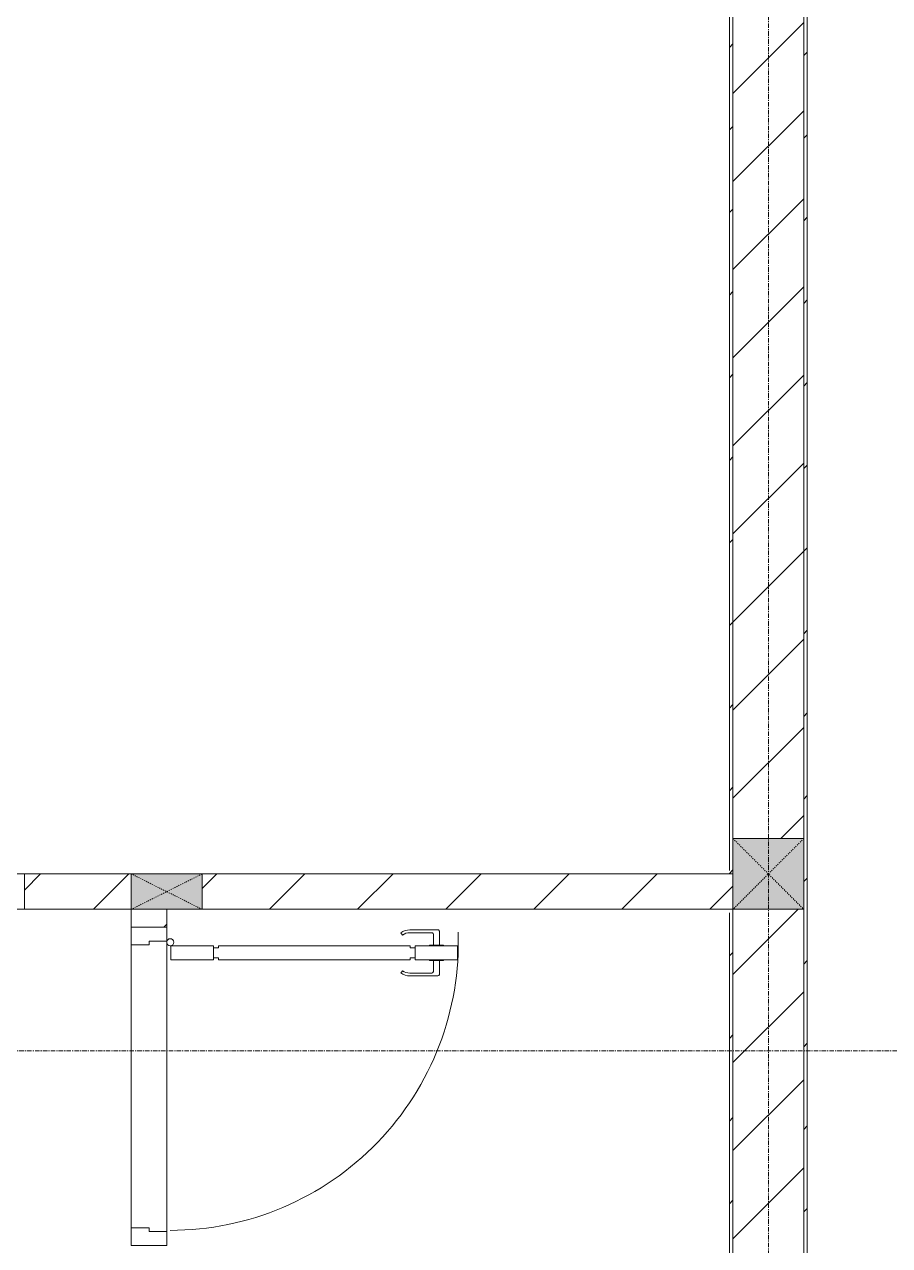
# Model space of a CAD drawing. Header units: millimetres. Extents: x 5359 to 218750, y -16347 to 109893.
# Drawn here: x 106051 to 108495, y 27887 to 31337 of the extents above; entities that cross this region are included whole.
import ezdxf

# ---------------------------------------------------------------- set-up
doc = ezdxf.new("R2010")
doc.units = ezdxf.units.MM
doc.linetypes.add('Dash', pattern=[6, 3, -3])
doc.linetypes.add('Grid Line', pattern=[22.225, 12.7, -3.175, 3.175, -3.175])
for name, color, linetype, lineweight in [('0-1', 7, 'Continuous', 5), ('A-DETL-GENF-1', 9, 'Continuous', 9), ('A-DOOR-1', 9, 'Continuous', 9), ('A-FLOR-1', 9, 'Continuous', 9), ('A-WALL', 113, 'Continuous', 9), ('A-WALL-1', 53, 'Continuous', 18), ('A-WALL-2', 9, 'Continuous', 9), ('A-WALL-3', 113, 'Continuous', 18), ('A-WALL-PATT-1', 10, 'Continuous', 9), ('A-WALL-PATT-2', 9, 'Continuous', 9), ('A-WALL-PATT-3', 111, 'Continuous', 9), ('I-WALL-1', 53, 'Continuous', 18), ('S-COLS', 52, 'Continuous', 9), ('S-COLS-1', 253, 'Continuous', 5), ('S-COLS-2', 53, 'Continuous', 18), ('S-COLS-3', 9, 'Continuous', 9), ('S-COLS-4', 52, 'Continuous', 18), ('S-COLS-5', 52, 'Dash', 9), ('S-COLS-HDLN', 52, 'Dash', 9), ('S-COLS-HDLN-1', 9, 'Dash', 9), ('S-GRID-1', 1, 'Grid Line', 9)]:
    doc.layers.add(name, color=color, linetype=linetype, lineweight=lineweight)
pattern_1 = [(45, (0, 0), (-124.4508, 124.4508), [])]
pattern_2 = [(45, (0, 0), (-116.67262, 116.67262), [])]

# ---------------------------------------------------------------- blocks, each defined once
blk = doc.blocks.new('DOOR_CW_01 CANH MO-PANEL KINH - DIW_01-900x2200-CỬA GỖ VÂN LAMINATE-553393-TKCS_MB ĐỊNH VỊ CỔNG-HÀNG RÀO')
at = {"layer": 'A-DETL-GENF-1'}
for p, q in [((-397, 872), (-357, 872)), ((-397, 752), (-397, 872)), ((-357, 872), (-357, 752)), ((-399, 831.8), (-397, 831.8)), ((-399, 792.2), (-399, 831.8)), ((-397, 792.2), (-397, 831.8)), ((-357, 792.2), (-357, 831.8)), ((-355, 831.8), (-357, 831.8)), ((-355, 792.2), (-355, 831.8)), ((-442, 737), (-442, 816.5)), ((-399, 820.5), (-438, 820.5)), ((-434, 799.5), (-434, 737)), ((-399, 803.5), (-430, 803.5)), ((-355, 820.5), (-316, 820.5)), ((-355, 803.5), (-324, 803.5)), ((-320, 799.5), (-320, 737)), ((-312, 737), (-312, 816.5)), ((-397, 792.2), (-399, 792.2)), ((-357, 792.2), (-355, 792.2)), ((-357, 752), (-397, 752)), ((-397, 738), (-391, 738)), ((-397, 738), (-397, 196)), ((-363, 752), (-391, 752)), ((-391, 752), (-391, 738)), ((-363, 738), (-363, 752)), ((-357, 738), (-363, 738)), ((-357, 196), (-357, 738)), ((-433.9, 711.2), (-427.3, 715.8)), ((-320.1, 711.2), (-326.7, 715.8)), ((-397, 196), (-391, 196)), ((-357, 182), (-397, 182)), ((-397, 182), (-397, 62)), ((-391, 196), (-391, 182)), ((-391, 182), (-363, 182)), ((-357, 196), (-363, 196)), ((-363, 182), (-363, 196)), ((-357, 62), (-357, 182)), ((-397, 62), (-357, 62))]:
    blk.add_line(p, q, dxfattribs=at)
blk.add_circle((-407, 60), 10, dxfattribs=at)
for centre, radius, start, end in [((-407, 60), 814, 360, 92), ((-438, 816.5), 4, 90, 180), ((-430, 799.5), 4, 90, 180), ((-324, 799.5), 4, 360, 90), ((-316, 816.5), 4, 0, 90), ((-397, 737), 45, 180, 215), ((-397, 737), 37, 180, 215), ((-357, 737), 37, 325, 0), ((-357, 737), 45, 325, 0)]:
    blk.add_arc(centre, radius, start, end, dxfattribs=at)
at = {"layer": 'A-DOOR-1'}
for p, q in [((-410, 50), (-450, 50)), ((-450, 50), (-450, -50)), ((-410, 0), (-410, 50)), ((-407, 50), (-382, 50)), ((450, 50), (410, 50)), ((410, 50), (410, 0)), ((450, -50), (450, 50)), ((-400, 0), (-410, 0)), ((-400, -50), (-400, 0)), ((410, 0), (400, 0)), ((400, 0), (400, -50)), ((-450, -50), (-400, -50)), ((400, -50), (450, -50))]:
    blk.add_line(p, q, dxfattribs=at)
blk = doc.blocks.new('G1_SOF - BO TRU - 100x200-V26-TKCS_MB ĐỊNH VỊ CỔNG-HÀNG RÀO')
at = {"layer": 'S-COLS-3'}
blk.add_hatch(color=256, dxfattribs=at).paths.add_polyline_path([(-50, -100), (50, -100), (50, 100), (-50, 100)])
at = {"layer": 'S-COLS-2'}
for p, q in [((-50, 100), (50, 100)), ((-50, -100), (-50, 100)), ((50, 100), (50, -100)), ((50, -100), (-50, -100))]:
    blk.add_line(p, q, dxfattribs=at)
at = {"layer": 'S-COLS-HDLN-1'}
for p, q in [((50, -100), (-50, 100)), ((-50, -100), (50, 100))]:
    blk.add_line(p, q, dxfattribs=at)
blk = doc.blocks.new('DOOR_CW_01 CANH MO-PANEL KINH - DIG_01-900x2200-CỬA NHÔM KÍNH-400868-TKCS_MB ĐỊNH VỊ CỔNG-HÀNG RÀO')
at = {"layer": 'A-DETL-GENF-1'}
for p, q in [((-397, 872), (-357, 872)), ((-397, 752), (-397, 872)), ((-357, 872), (-357, 752)), ((-399, 831.8), (-397, 831.8)), ((-399, 792.2), (-399, 831.8)), ((-397, 792.2), (-397, 831.8)), ((-357, 792.2), (-357, 831.8)), ((-355, 831.8), (-357, 831.8)), ((-355, 792.2), (-355, 831.8)), ((-442, 737), (-442, 816.5)), ((-399, 820.5), (-438, 820.5)), ((-434, 799.5), (-434, 737)), ((-399, 803.5), (-430, 803.5)), ((-355, 820.5), (-316, 820.5)), ((-355, 803.5), (-324, 803.5)), ((-320, 799.5), (-320, 737)), ((-312, 737), (-312, 816.5)), ((-397, 792.2), (-399, 792.2)), ((-357, 792.2), (-355, 792.2)), ((-357, 752), (-397, 752)), ((-397, 738), (-391, 738)), ((-397, 738), (-397, 196)), ((-363, 752), (-391, 752)), ((-391, 752), (-391, 738)), ((-363, 738), (-363, 752)), ((-357, 738), (-363, 738)), ((-357, 196), (-357, 738)), ((-433.9, 711.2), (-427.3, 715.8)), ((-320.1, 711.2), (-326.7, 715.8)), ((-397, 196), (-391, 196)), ((-357, 182), (-397, 182)), ((-397, 182), (-397, 62)), ((-391, 196), (-391, 182)), ((-391, 182), (-363, 182)), ((-357, 196), (-363, 196)), ((-363, 182), (-363, 196)), ((-357, 62), (-357, 182)), ((-397, 62), (-357, 62))]:
    blk.add_line(p, q, dxfattribs=at)
blk.add_circle((-407, 60), 10, dxfattribs=at)
for centre, radius, start, end in [((-407, 60), 814, 360, 92), ((-438, 816.5), 4, 90, 180), ((-430, 799.5), 4, 90, 180), ((-324, 799.5), 4, 360, 90), ((-316, 816.5), 4, 0, 90), ((-397, 737), 45, 180, 215), ((-397, 737), 37, 180, 215), ((-357, 737), 37, 325, 0), ((-357, 737), 45, 325, 0)]:
    blk.add_arc(centre, radius, start, end, dxfattribs=at)
at = {"layer": 'A-DOOR-1'}
for p, q in [((-410, 50), (-450, 50)), ((-450, 50), (-450, -50)), ((-410, 0), (-410, 50)), ((-407, 50), (-382, 50)), ((450, 50), (410, 50)), ((410, 50), (410, 0)), ((450, -50), (450, 50)), ((-400, 0), (-410, 0)), ((-400, -50), (-400, 0)), ((410, 0), (400, 0)), ((400, 0), (400, -50)), ((-450, -50), (-400, -50)), ((400, -50), (450, -50))]:
    blk.add_line(p, q, dxfattribs=at)
blk = doc.blocks.new('NCV_TKTC_TANG 1_rvt-1-TKCS_MB ĐỊNH VỊ CỔNG-HÀNG RÀO')
at = {"layer": 'A-WALL-PATT-1'}
h = blk.add_hatch(dxfattribs=at)
h.set_pattern_fill('FP_2', color=256, style=0, pattern_type=2)
h.set_pattern_definition(pattern_1)
h.paths.add_polyline_path([(105150.5, 28836.9), (105150.5, 28936.9), (104850.9, 28936.9), (104850.9, 28836.9)])
h.paths.add_polyline_path([(103403.9, 28836.9), (104050.9, 28836.9), (104050.9, 28936.9), (103252.6, 28936.9), (103252.6, 28836.9)])
h.paths.add_polyline_path([(108052.6, 28836.9), (108052.6, 28936.9), (106552.6, 28936.9), (106552.6, 28836.9), (108042.6, 28836.9)])
h.paths.add_polyline_path([(106352.6, 28836.9), (106352.6, 28936.9), (106050.5, 28936.9), (106050.5, 28836.9)])
h = blk.add_hatch(dxfattribs=at)
h.set_pattern_fill('FP_2', color=256, style=0, pattern_type=2)
h.set_pattern_definition(pattern_1)
h.paths.add_polyline_path([(106402.6, 27836.9), (106452.6, 27836.9), (106452.6, 27886.9), (106352.6, 27886.9), (106352.6, 27836.9)])
h.paths.add_polyline_path([(106402.6, 28786.9), (106452.6, 28786.9), (106452.6, 28836.9), (106352.6, 28836.9), (106352.6, 28786.9)])
at = {"layer": 'A-WALL-PATT-2'}
h = blk.add_hatch(dxfattribs=at)
h.set_pattern_fill('FP_3', color=256, style=0, pattern_type=2)
h.set_pattern_definition(pattern_2)
h.paths.add_polyline_path([(108042.6, 28936.9), (108052.6, 28936.9), (108052.6, 32236.9), (108042.6, 32236.9), (108042.6, 28946.9)])
h = blk.add_hatch(dxfattribs=at)
h.set_pattern_fill('FP_3', color=256, style=0, pattern_type=2)
h.set_pattern_definition(pattern_2)
h.paths.add_polyline_path([(108262.6, 25546.9), (108262.6, 32236.9), (108252.6, 32236.9), (108252.6, 25546.9)])
h = blk.add_hatch(dxfattribs=at)
h.set_pattern_fill('FP_3', color=256, style=0, pattern_type=2)
h.set_pattern_definition(pattern_2)
h.paths.add_polyline_path([(108042.6, 25536.9), (108052.6, 25536.9), (108052.6, 28836.9), (108042.6, 28836.9), (108042.6, 25546.9)])
at = {"layer": 'A-FLOR-1'}
blk.add_line((106352.6, 27936.9), (106352.6, 28736.9), dxfattribs=at)
at = {"layer": 'A-WALL-1'}
for p, q in [((108052.6, 28936.9), (108042.6, 28936.9)), ((108052.6, 28836.9), (108052.6, 28936.9)), ((106352.6, 28836.9), (106352.6, 28826.9)), ((106452.6, 28826.9), (106452.6, 28836.9)), ((108042.6, 28836.9), (108052.6, 28836.9))]:
    blk.add_line(p, q, dxfattribs=at)
at = {"layer": 'A-WALL-2'}
for p, q in [((106352.6, 28936.9), (106050.5, 28936.9)), ((108042.6, 28936.9), (106552.6, 28936.9)), ((106050.5, 28836.9), (106352.6, 28836.9)), ((106352.6, 28826.9), (106352.6, 28786.9)), ((106452.6, 28786.9), (106452.6, 28826.9)), ((106552.6, 28836.9), (108042.6, 28836.9)), ((106452.6, 28746.9), (106452.6, 27926.9)), ((106352.6, 27936.9), (106352.6, 28736.9))]:
    blk.add_line(p, q, dxfattribs=at)
at = {"layer": 'I-WALL-1'}
for p, q in [((108042.6, 32226.9), (108042.6, 28946.9)), ((108052.6, 28936.9), (108052.6, 32236.9)), ((108252.6, 32236.9), (108252.6, 25546.9)), ((108262.6, 25546.9), (108262.6, 32226.9)), ((108042.6, 28936.9), (108052.6, 28936.9)), ((108052.6, 28836.9), (108042.6, 28836.9)), ((108042.6, 28826.9), (108042.6, 25546.9)), ((108052.6, 25536.9), (108052.6, 28836.9))]:
    blk.add_line(p, q, dxfattribs=at)
at = {"layer": 'A-DOOR-1'}
blk.add_blockref('DOOR_CW_01 CANH MO-PANEL KINH - DIW_01-900x2200-CỬA GỖ VÂN LAMINATE-553393-TKCS_MB ĐỊNH VỊ CỔNG-HÀNG RÀO', (105600.5, 28886.9), dxfattribs=at)
at = {"layer": 'A-DOOR-1', "rotation": 270.0000000000003}
blk.add_blockref('DOOR_CW_01 CANH MO-PANEL KINH - DIG_01-900x2200-CỬA NHÔM KÍNH-400868-TKCS_MB ĐỊNH VỊ CỔNG-HÀNG RÀO', (106402.6, 28336.9), dxfattribs=at)
at = {"layer": 'S-COLS-3', "rotation": 90.00000000000037}
blk.add_blockref('G1_SOF - BO TRU - 100x200-V26-TKCS_MB ĐỊNH VỊ CỔNG-HÀNG RÀO', (106452.6, 28886.9), dxfattribs=at)
blk = doc.blocks.new('G1_SOF - BO TRU - 200x200-3050151-TKCS_MB ĐỊNH VỊ CỔNG-HÀNG RÀO')
at = {"layer": 'S-COLS-HDLN'}
for p, q in [((-100, 100), (100, -100)), ((100, 100), (-100, -100))]:
    blk.add_line(p, q, dxfattribs=at)

msp = doc.modelspace()

# ---------------------------------------------------------------- hatches: boundary and pattern name
at = {"layer": 'A-WALL-PATT-3'}
h = msp.add_hatch(dxfattribs=at)
h.set_pattern_fill('FP_1', color=256, style=0, pattern_type=2)
h.set_pattern_definition(pattern_1)
h.paths.add_polyline_path([(108252.6, 25536.9), (108252.6, 28836.9), (108052.6, 28836.9), (108052.6, 25536.9), (108245.6, 25536.9)])
h.paths.add_polyline_path([(108252.6, 29036.9), (108252.6, 32237), (108052.6, 32237), (108052.6, 29036.9)])
at = {"layer": 'S-COLS-1'}
msp.add_hatch(color=256, dxfattribs=at).paths.add_polyline_path([(108052.6, 28836.9), (108252.6, 28836.9), (108252.6, 29036.9), (108052.6, 29036.9)])

# ---------------------------------------------------------------- linework, layer by layer
at = {"layer": 'A-WALL'}
for p, q in [((108052.6, 29036.9), (108252.6, 29036.9)), ((108252.6, 28836.9), (108052.6, 28836.9))]:
    msp.add_line(p, q, dxfattribs=at)
at = {"layer": 'A-WALL-3'}
for p, q in [((108052.6, 32237), (108052.6, 29036.9)), ((108252.6, 29036.9), (108252.6, 32237)), ((108052.6, 28836.9), (108052.6, 25536.9)), ((108252.6, 25536.9), (108252.6, 28836.9))]:
    msp.add_line(p, q, dxfattribs=at)
at = {"layer": 'S-COLS'}
for p, q in [((108252.6, 29036.9), (108052.6, 29036.9)), ((108052.6, 28836.9), (108252.6, 28836.9))]:
    msp.add_line(p, q, dxfattribs=at)
at = {"layer": 'S-COLS-4'}
for p, q in [((108052.6, 29036.9), (108052.6, 28836.9)), ((108252.6, 28836.9), (108252.6, 29036.9))]:
    msp.add_line(p, q, dxfattribs=at)
at = {"layer": 'S-GRID-1'}
for p, q in [((108152.6, 13102.5), (108152.6, 80482.7)), ((135474.6, 28436.9), (24837.1, 28436.9))]:
    msp.add_line(p, q, dxfattribs=at)

# ---------------------------------------------------------------- block references
at = {"layer": '0-1'}
msp.add_blockref('NCV_TKTC_TANG 1_rvt-1-TKCS_MB ĐỊNH VỊ CỔNG-HÀNG RÀO', (0, 0), dxfattribs=at)
at = {"layer": 'S-COLS-5'}
msp.add_blockref('G1_SOF - BO TRU - 200x200-3050151-TKCS_MB ĐỊNH VỊ CỔNG-HÀNG RÀO', (108152.6, 28936.9), dxfattribs=at)

doc.saveas('drawing.dxf')
